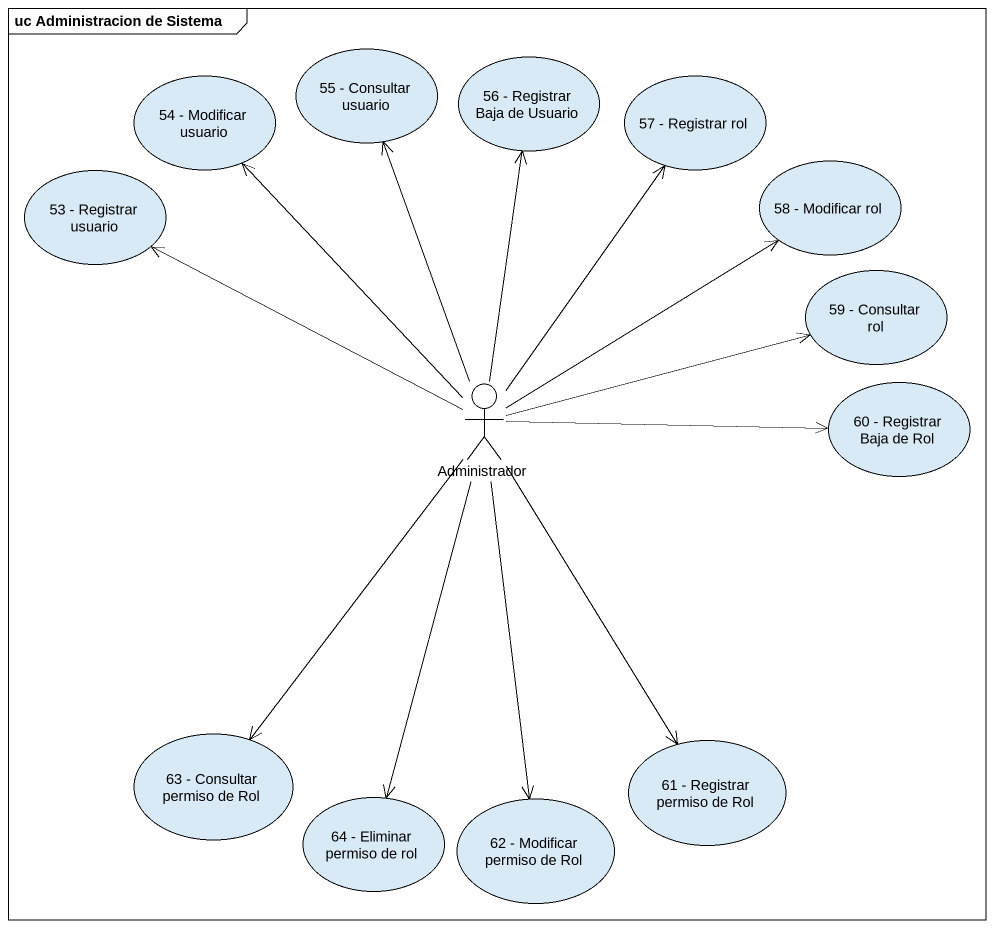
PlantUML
@startuml
mainframe uc Administracion de Sistema
usecase "55 - Consultar usuario" as u55_Consultar_usuario
usecase "56 - Registrar Baja de Usuario" as u56_Registrar_Baja_de_Usuario
usecase "54 - Modificar usuario" as u54_Modificar_usuario
usecase "57 - Registrar rol" as u57_Registrar_rol
usecase "53 - Registrar usuario" as u53_Registrar_usuario
usecase "58 - Modificar rol" as u58_Modificar_rol
usecase "59 - Consultar rol" as u59_Consultar_rol
actor Administrador
usecase "60 - Registrar Baja de Rol" as u60_Registrar_Baja_de_Rol
usecase "63 - Consultar permiso de Rol" as u63_Consultar_permiso_de_Rol
usecase "61 - Registrar permiso de Rol" as u61_Registrar_permiso_de_Rol
usecase "64 - Eliminar permiso de rol" as u64_Eliminar_permiso_de_rol
usecase "62 - Modificar permiso de Rol" as u62_Modificar_permiso_de_Rol
Administrador -up-> u55_Consultar_usuario
Administrador -up-> u56_Registrar_Baja_de_Usuario
Administrador -up-> u54_Modificar_usuario
Administrador -up-> u57_Registrar_rol
Administrador -left-> u53_Registrar_usuario
Administrador -up-> u58_Modificar_rol
Administrador -right-> u59_Consultar_rol
Administrador -right-> u60_Registrar_Baja_de_Rol
Administrador --> u63_Consultar_permiso_de_Rol
Administrador --> u61_Registrar_permiso_de_Rol
Administrador --> u64_Eliminar_permiso_de_rol
Administrador --> u62_Modificar_permiso_de_Rol
@enduml
